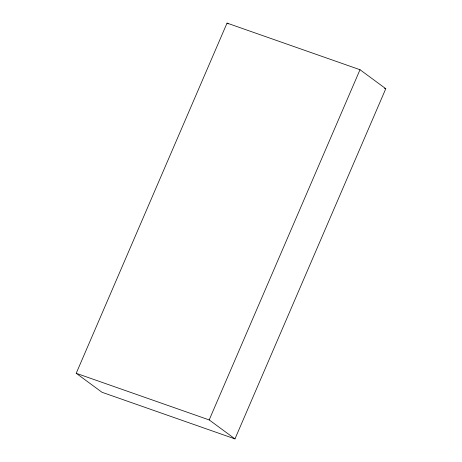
<?xml version="1.0" encoding="UTF-8"?>
<svg xmlns="http://www.w3.org/2000/svg" width="462" height="462" viewBox="0 0 462 462"><rect width="100%" height="100%" fill="white"/><g stroke="black" fill="none" stroke-linecap="round" stroke-linejoin="round"><path stroke-width="0.69" d="M76.213 373.296L227.033 23.1L360.008 69.722L385.787 88.704L234.967 438.9L101.992 392.278L76.213 373.296L209.188 419.918L234.967 438.9M209.188 419.918L360.008 69.722M384.43 88.23L385.787 88.704M227.033 23.1L228.176 23.943"/></g></svg>
